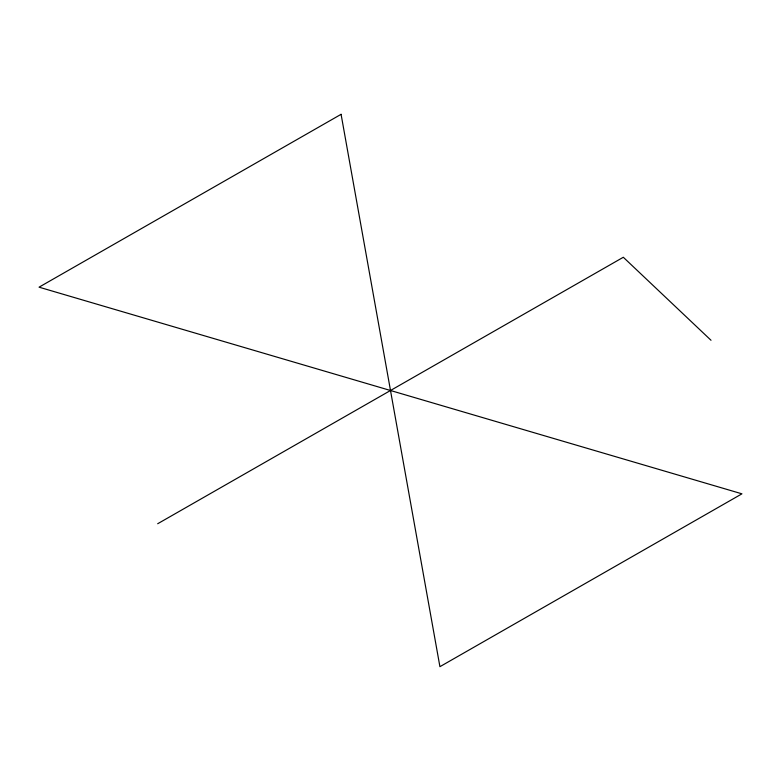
<?xml version="1.0" encoding="UTF-8"?>
<svg xmlns="http://www.w3.org/2000/svg" width="781" height="781" viewBox="0 0 781 781"><rect width="100%" height="100%" fill="white"/><g stroke="black" fill="none" stroke-linecap="round" stroke-linejoin="round"><path stroke-width="1.17" d="M157.684 523.739L623.316 257.261L711.013 340.272M341.082 114.319L39.05 287.174L741.95 493.826L439.918 666.681L341.082 114.319"/></g></svg>
